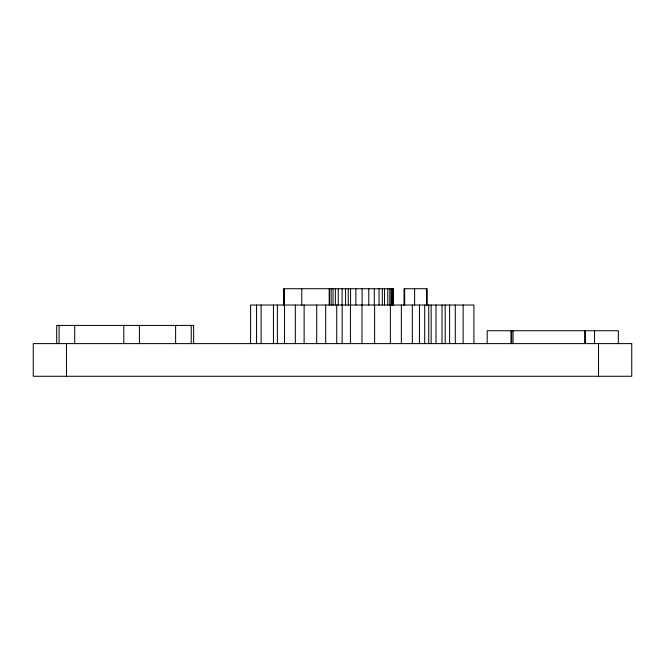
<?xml version="1.0" encoding="UTF-8"?>
<svg xmlns="http://www.w3.org/2000/svg" width="665" height="665" viewBox="0 0 665 665"><rect width="100%" height="100%" fill="white"/><g stroke="black" fill="none" stroke-linecap="round" stroke-linejoin="round"><path stroke-width="1" d="M618.342 343.606L618.342 330.738L487.196 330.738L487.196 343.606M598.533 343.606L598.533 376.274M594.535 330.738L594.535 343.606M585.175 330.738L585.175 343.606M584.926 330.738L584.926 343.606M513.072 330.738L513.072 343.606M511.684 330.738L511.684 343.606M511.377 330.738L511.377 343.606M511.119 330.738L511.119 343.606M473.904 343.606L473.904 305.027L250.589 305.027L250.589 343.606M463.139 305.027L463.139 343.606M455.284 305.027L455.284 343.606M449.607 305.027L449.607 343.606M445.193 305.027L445.193 343.606M442.017 305.027L442.017 343.606M435.999 305.027L435.999 343.606M431.144 305.027L431.144 343.606M428.726 305.027L428.726 343.606M427.196 305.027L427.196 288.726L404.021 288.726L404.021 305.293M426.556 288.726L426.556 305.027M424.702 305.027L424.702 343.606M419.457 305.027L419.457 343.606M414.611 288.726L414.611 305.027M412.325 305.027L412.325 343.606M404.661 288.726L404.661 305.293M401.344 305.027L401.344 343.606M393.198 305.027L393.198 288.726L283.922 288.726L283.922 305.027M392.949 288.726L392.949 305.293M392.791 288.726L392.724 305.293M392.126 288.726L392.126 305.293M391.136 288.726L391.136 305.027M390.372 305.027L390.372 343.606M389.815 288.726L389.815 305.027M387.803 288.726L387.803 305.027M384.536 288.726L384.536 305.027M382.333 288.726L382.333 305.027M379.042 288.726L379.042 305.027M374.619 305.027L374.619 343.606M374.279 288.726L374.279 305.027M368.776 288.726L368.776 305.027M362.101 288.726L362.101 305.027M361.968 305.027L361.968 343.606M355.866 288.726L355.866 305.027M350.571 288.726L350.571 305.027M350.438 305.027L350.438 343.606M348.269 288.726L348.269 305.027M345.567 288.726L345.567 305.027M342.159 305.027L342.159 343.606M342.101 288.726L342.101 305.027M338.261 288.726L338.261 305.027M336.739 305.027L336.739 343.606M335.36 288.726L335.36 305.027M333.015 288.726L333.015 305.027M331.153 288.726L331.153 305.027M329.516 288.726L329.516 305.027M329.192 288.726L329.192 305.027M325.684 305.027L325.684 343.606M316.698 305.027L316.698 343.606M304.121 305.027L304.121 343.606M301.769 288.726L301.769 305.027M295.327 305.027L295.327 343.606M284.529 305.027L284.529 343.606M284.271 288.726L284.271 305.027M284.238 288.726L284.204 305.027M283.988 288.726L283.988 305.027M277.38 305.027L277.38 343.606M273.44 305.027L273.44 343.606M261.112 305.027L261.112 343.606M256.557 305.027L256.557 343.606M193.631 343.606L193.631 325.418L56.691 325.418L56.691 343.606M191.237 325.418L191.237 343.606M175.618 325.418L175.618 343.606M139.409 325.418L139.409 343.606M123.79 325.418L123.79 343.606M74.704 325.418L74.704 343.606M66.467 343.606L66.467 376.274M59.085 325.418L59.085 343.606M631.75 343.606L33.25 343.606L33.25 376.274L631.75 376.274L631.75 343.606"/></g></svg>
